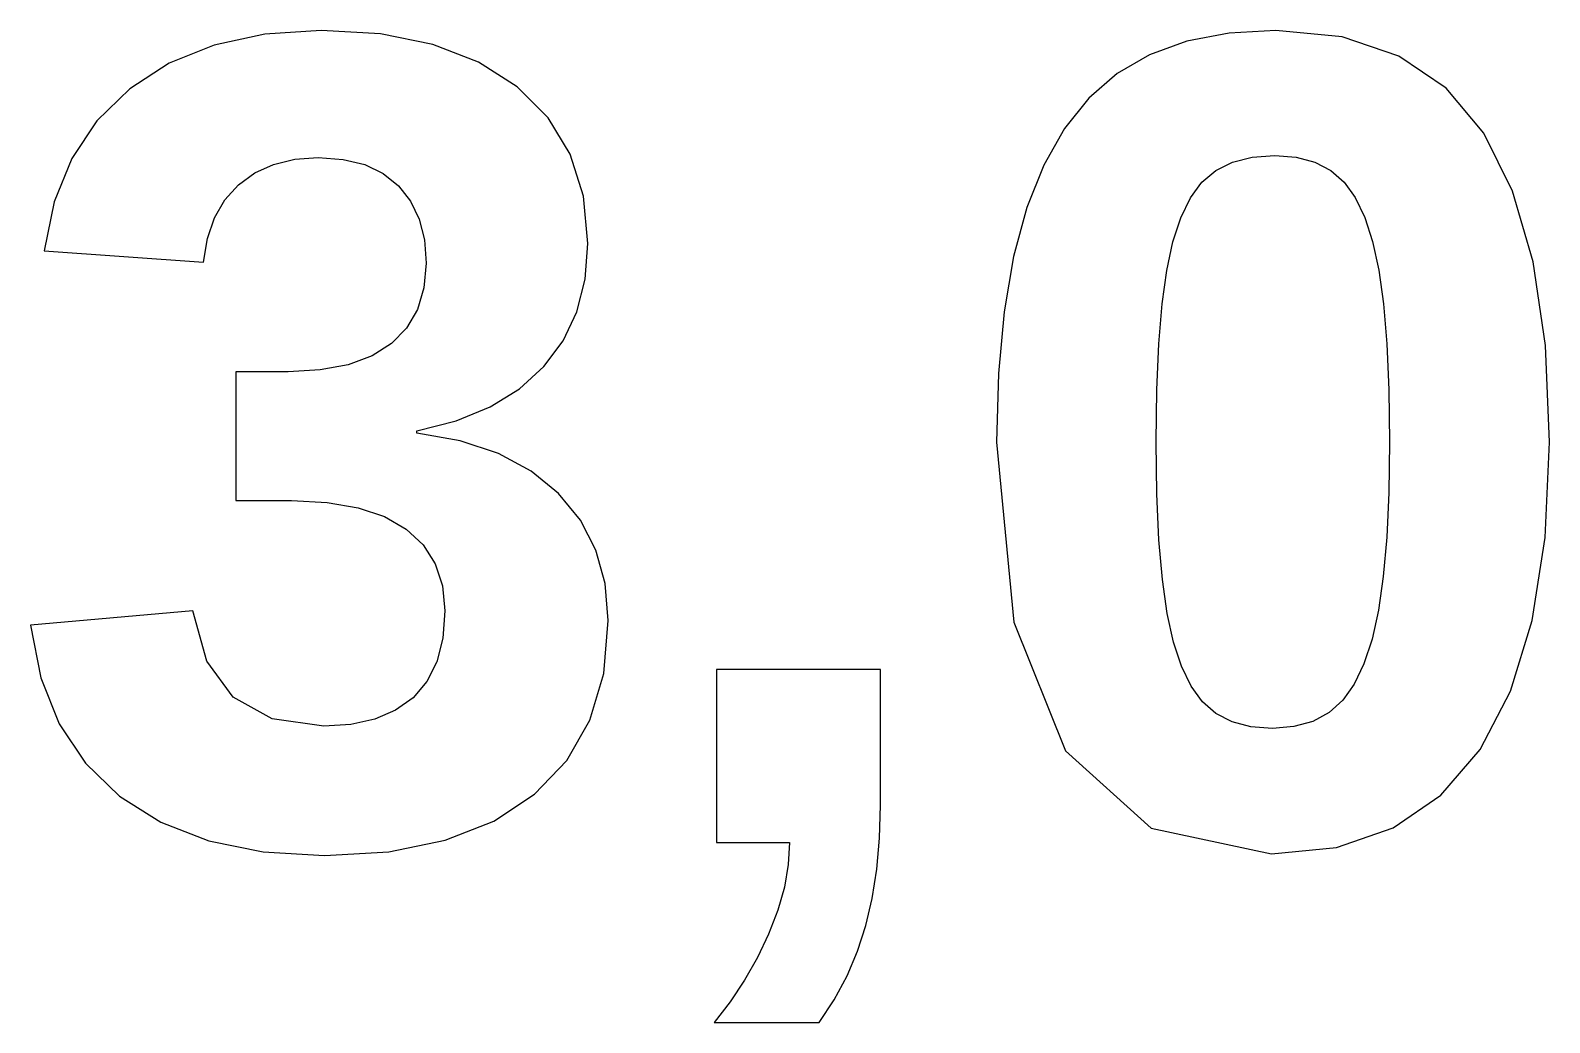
# Model space of a CAD drawing. Header units: metres. Extents: x 0.3 to 70.8, y -4.9 to 13.3.
# Drawn here: x 35.77 to 41.21, y 2.92 to 6.48 of the extents above; entities that cross this region are included whole.
import ezdxf

# ---------------------------------------------------------------- set-up
doc = ezdxf.new("R2010")
doc.units = ezdxf.units.M

msp = doc.modelspace()

# ---------------------------------------------------------------- linework, layer by layer
for p, q in [((36.6075, 6.4628), (36.426, 6.42351)), ((36.809, 6.47589), (36.6075, 6.4628)), ((37.0215, 6.46324), (36.809, 6.47589)), ((37.2095, 6.42528), (37.0215, 6.46324)), ((37.373, 6.36201), (37.2095, 6.42528)), ((39.9115, 6.43724), (39.7778, 6.38892)), ((40.0626, 6.46623), (39.9115, 6.43724)), ((40.231, 6.47589), (40.0626, 6.46623)), ((40.4682, 6.45288), (40.231, 6.47589)), ((40.6714, 6.38383), (40.4682, 6.45288)), ((36.426, 6.42351), (36.2647, 6.35802)), ((39.7778, 6.38892), (39.6613, 6.32127)), ((40.8405, 6.26877), (40.6714, 6.38383)), ((36.2647, 6.35802), (36.1234, 6.26634)), ((37.5119, 6.27345), (37.373, 6.36201)), ((39.6613, 6.32127), (39.5602, 6.23329)), ((36.1234, 6.26634), (36.0058, 6.15154)), ((37.6227, 6.16252), (37.5119, 6.27345)), ((40.9755, 6.10768), (40.8405, 6.26877)), ((39.5602, 6.23329), (39.4726, 6.12393)), ((37.7018, 6.03214), (37.6227, 6.16252)), ((36.0058, 6.15154), (35.9154, 6.01663)), ((39.4726, 6.12393), (39.3985, 5.99323)), ((41.0788, 5.90042), (40.9755, 6.10768)), ((35.9154, 6.01663), (35.8522, 5.86165)), ((36.5717, 5.96527), (36.6389, 5.99579)), ((36.6389, 5.99579), (36.7146, 6.01408)), ((36.7146, 6.01408), (36.7988, 6.02019)), ((36.7988, 6.02019), (36.8878, 6.0139)), ((36.8878, 6.0139), (36.9654, 5.99501)), ((36.9654, 5.99501), (37.0317, 5.96355)), ((37.7493, 5.88229), (37.7018, 6.03214)), ((39.3985, 5.99323), (39.3379, 5.84116)), ((40.015, 5.97397), (40.0751, 6.00417)), ((40.0751, 6.00417), (40.1457, 6.02228)), ((40.1457, 6.02228), (40.2269, 6.02832)), ((40.2269, 6.02832), (40.3034, 6.02235)), ((40.3034, 6.02235), (40.3703, 6.00443)), ((40.3703, 6.00443), (40.4275, 5.97455)), ((36.513, 5.92255), (36.5717, 5.96527)), ((37.0317, 5.96355), (37.0867, 5.91948)), ((39.9655, 5.9317), (40.015, 5.97397)), ((40.4275, 5.97455), (40.4751, 5.93271)), ((36.4644, 5.86864), (36.513, 5.92255)), ((37.0867, 5.91948), (37.1299, 5.86436)), ((37.7652, 5.713), (37.7493, 5.88229)), ((39.9244, 5.87575), (39.9655, 5.9317)), ((40.4751, 5.93271), (40.5149, 5.87715)), ((41.1525, 5.6469), (41.0788, 5.90042)), ((35.8522, 5.86165), (35.8162, 5.68657)), ((36.4273, 5.80455), (36.4644, 5.86864)), ((37.1299, 5.86436), (37.1607, 5.79971)), ((39.3379, 5.84116), (39.2907, 5.66658)), ((39.8897, 5.80455), (39.9244, 5.87575)), ((40.5149, 5.87715), (40.5488, 5.80608)), ((36.4018, 5.73029), (36.4273, 5.80455)), ((37.1607, 5.79971), (37.1792, 5.72552)), ((39.8613, 5.71808), (39.8897, 5.80455)), ((40.5488, 5.80608), (40.5769, 5.71948)), ((36.3879, 5.64586), (36.4018, 5.73029)), ((37.1792, 5.72552), (37.1854, 5.6418)), ((39.8393, 5.61636), (39.8613, 5.71808)), ((40.5769, 5.71948), (40.5992, 5.61739)), ((35.8162, 5.68657), (36.3879, 5.64586)), ((37.7553, 5.5847), (37.7652, 5.713)), ((39.2907, 5.66658), (39.257, 5.46835)), ((37.1854, 5.6418), (37.1776, 5.55362)), ((39.8228, 5.4959), (39.8393, 5.61636)), ((40.5992, 5.61739), (40.6161, 5.49646)), ((41.1968, 5.34708), (41.1525, 5.6469)), ((37.1776, 5.55362), (37.1543, 5.47624)), ((37.7257, 5.46837), (37.7553, 5.5847)), ((37.1543, 5.47624), (37.1156, 5.40968)), ((37.6765, 5.36398), (37.7257, 5.46837)), ((39.257, 5.46835), (39.2368, 5.24649)), ((39.8111, 5.35316), (39.8228, 5.4959)), ((40.6161, 5.49646), (40.6281, 5.35342)), ((37.1156, 5.40968), (37.0612, 5.35393)), ((37.0612, 5.35393), (36.9916, 5.30988)), ((37.6075, 5.27155), (37.6765, 5.36398)), ((39.804, 5.1882), (39.8111, 5.35316)), ((40.6281, 5.35342), (40.6354, 5.18826)), ((41.2115, 5.00098), (41.1968, 5.34708)), ((36.9916, 5.30988), (36.9066, 5.27841)), ((36.691, 5.25325), (36.5038, 5.25325)), ((36.5038, 5.25325), (36.5038, 4.79143)), ((36.8064, 5.25954), (36.691, 5.25325)), ((36.9066, 5.27841), (36.8064, 5.25954)), ((37.5199, 5.19234), (37.6075, 5.27155)), ((39.2368, 5.24649), (39.23, 5.00098)), ((37.415, 5.12761), (37.5199, 5.19234)), ((39.8017, 5.00098), (39.804, 5.1882)), ((40.6354, 5.18826), (40.6378, 5.00098)), ((37.2926, 5.07739), (37.415, 5.12761)), ((37.1528, 5.04166), (37.2926, 5.07739)), ((37.1528, 5.03352), (37.1528, 5.04166)), ((37.3081, 5.00548), (37.1528, 5.03352)), ((37.4445, 4.96002), (37.3081, 5.00548)), ((37.5619, 4.89714), (37.4445, 4.96002)), ((39.23, 5.00098), (39.2916, 4.3557)), ((39.8042, 4.8154), (39.8017, 5.00098)), ((40.6378, 5.00098), (40.6353, 4.82068)), ((41.1959, 4.65984), (41.2115, 5.00098)), ((37.6604, 4.81683), (37.5619, 4.89714)), ((36.5038, 4.79143), (36.7032, 4.79143)), ((36.7032, 4.79143), (36.8311, 4.78506)), ((37.7382, 4.72168), (37.6604, 4.81683)), ((39.8116, 4.65131), (39.8042, 4.8154)), ((40.6353, 4.82068), (40.6279, 4.66022)), ((36.8311, 4.78506), (36.9422, 4.76599)), ((36.9422, 4.76599), (37.0366, 4.73421)), ((37.0366, 4.73421), (37.1142, 4.6897)), ((37.1142, 4.6897), (37.1747, 4.63326)), ((37.7939, 4.61418), (37.7382, 4.72168)), ((37.1747, 4.63326), (37.2179, 4.56561)), ((39.824, 4.50871), (39.8116, 4.65131)), ((40.6279, 4.66022), (40.6155, 4.51958)), ((41.1492, 4.36269), (41.1959, 4.65984)), ((37.8273, 4.49435), (37.7939, 4.61418)), ((37.2179, 4.56561), (37.2438, 4.48679)), ((40.6155, 4.51958), (40.5981, 4.39879)), ((37.2438, 4.48679), (37.2525, 4.39677)), ((37.8384, 4.36218), (37.8273, 4.49435)), ((39.8413, 4.38759), (39.824, 4.50871)), ((36.3492, 4.39677), (35.7674, 4.3459)), ((36.3992, 4.21609), (36.3492, 4.39677)), ((37.2525, 4.39677), (37.2454, 4.29874)), ((37.8218, 4.17223), (37.8384, 4.36218)), ((39.2916, 4.3557), (39.4762, 3.89479)), ((39.8641, 4.28505), (39.8413, 4.38759)), ((40.5981, 4.39879), (40.5752, 4.29549)), ((41.0713, 4.10953), (41.1492, 4.36269)), ((35.7674, 4.3459), (35.8049, 4.15727)), ((37.2454, 4.29874), (37.224, 4.21417)), ((39.8927, 4.19815), (39.8641, 4.28505)), ((40.5752, 4.29549), (40.5462, 4.20731)), ((36.4942, 4.08704), (36.3992, 4.21609)), ((37.224, 4.21417), (37.1884, 4.1431)), ((39.9272, 4.12688), (39.8927, 4.19815)), ((40.5462, 4.20731), (40.5112, 4.13426)), ((35.8049, 4.15727), (35.8706, 3.99216)), ((37.1884, 4.1431), (37.1385, 4.08549)), ((37.7723, 4.00514), (37.8218, 4.17223)), ((38.8136, 4.18723), (38.2257, 4.18723)), ((38.2257, 4.18723), (38.2257, 3.56674)), ((38.8136, 3.70102), (38.8136, 4.18723)), ((36.6342, 4.00961), (36.4942, 4.08704)), ((37.1385, 4.08549), (37.0759, 4.041)), ((39.9675, 4.07124), (39.9272, 4.12688)), ((40.5112, 4.13426), (40.47, 4.07634)), ((40.9623, 3.90036), (41.0713, 4.10953)), ((37.0759, 4.041), (37.0017, 4.00922)), ((40.0156, 4.02942), (39.9675, 4.07124)), ((40.0735, 3.99954), (40.0156, 4.02942)), ((40.4211, 4.03229), (40.3629, 4.00081)), ((40.47, 4.07634), (40.4211, 4.03229)), ((35.8706, 3.99216), (35.9646, 3.85059)), ((36.8192, 3.9838), (36.6342, 4.00961)), ((36.9162, 3.99016), (36.8192, 3.9838)), ((37.0017, 4.00922), (36.9162, 3.99016)), ((37.6896, 3.86096), (37.7723, 4.00514)), ((40.1413, 3.98161), (40.0735, 3.99954)), ((40.2188, 3.97563), (40.1413, 3.98161)), ((40.2955, 3.98193), (40.2188, 3.97563)), ((40.3629, 4.00081), (40.2955, 3.98193)), ((39.4762, 3.89479), (39.7839, 3.61824)), ((40.8221, 3.7366), (40.9623, 3.90036)), ((35.9646, 3.85059), (36.0868, 3.73251)), ((37.5739, 3.73965), (37.6896, 3.86096)), ((36.0868, 3.73251), (36.2349, 3.63951)), ((37.4277, 3.64352), (37.5739, 3.73965)), ((40.6508, 3.61963), (40.8221, 3.7366)), ((38.8103, 3.5825), (38.8136, 3.70102)), ((36.2349, 3.63951), (36.4067, 3.57307)), ((37.2535, 3.57486), (37.4277, 3.64352)), ((39.7839, 3.61824), (40.2147, 3.52606)), ((40.4483, 3.54947), (40.6508, 3.61963)), ((36.4067, 3.57307), (36.6021, 3.53323)), ((37.0513, 3.53368), (37.2535, 3.57486)), ((38.2257, 3.56674), (38.4881, 3.56674)), ((38.4881, 3.56674), (38.4834, 3.4883)), ((38.8006, 3.47115), (38.8103, 3.5825)), ((40.2147, 3.52606), (40.4483, 3.54947)), ((36.6021, 3.53323), (36.8212, 3.51994)), ((36.8212, 3.51994), (37.0513, 3.53368)), ((38.4834, 3.4883), (38.4693, 3.40755)), ((38.7844, 3.36688), (38.8006, 3.47115)), ((38.4693, 3.40755), (38.4458, 3.32452)), ((38.4458, 3.32452), (38.4128, 3.23921)), ((38.7617, 3.26974), (38.7844, 3.36688)), ((38.7318, 3.17781), (38.7617, 3.26974)), ((38.4128, 3.23921), (38.3724, 3.15453)), ((38.6938, 3.08919), (38.7318, 3.17781)), ((38.3724, 3.15453), (38.3264, 3.07341)), ((38.3264, 3.07341), (38.2747, 2.99585)), ((38.6479, 3.00386), (38.6938, 3.08919)), ((38.2747, 2.99585), (38.2175, 2.92184)), ((38.5939, 2.92184), (38.6479, 3.00386)), ((38.2175, 2.92184), (38.5939, 2.92184))]:
    msp.add_line(p, q)

doc.saveas('drawing.dxf')
